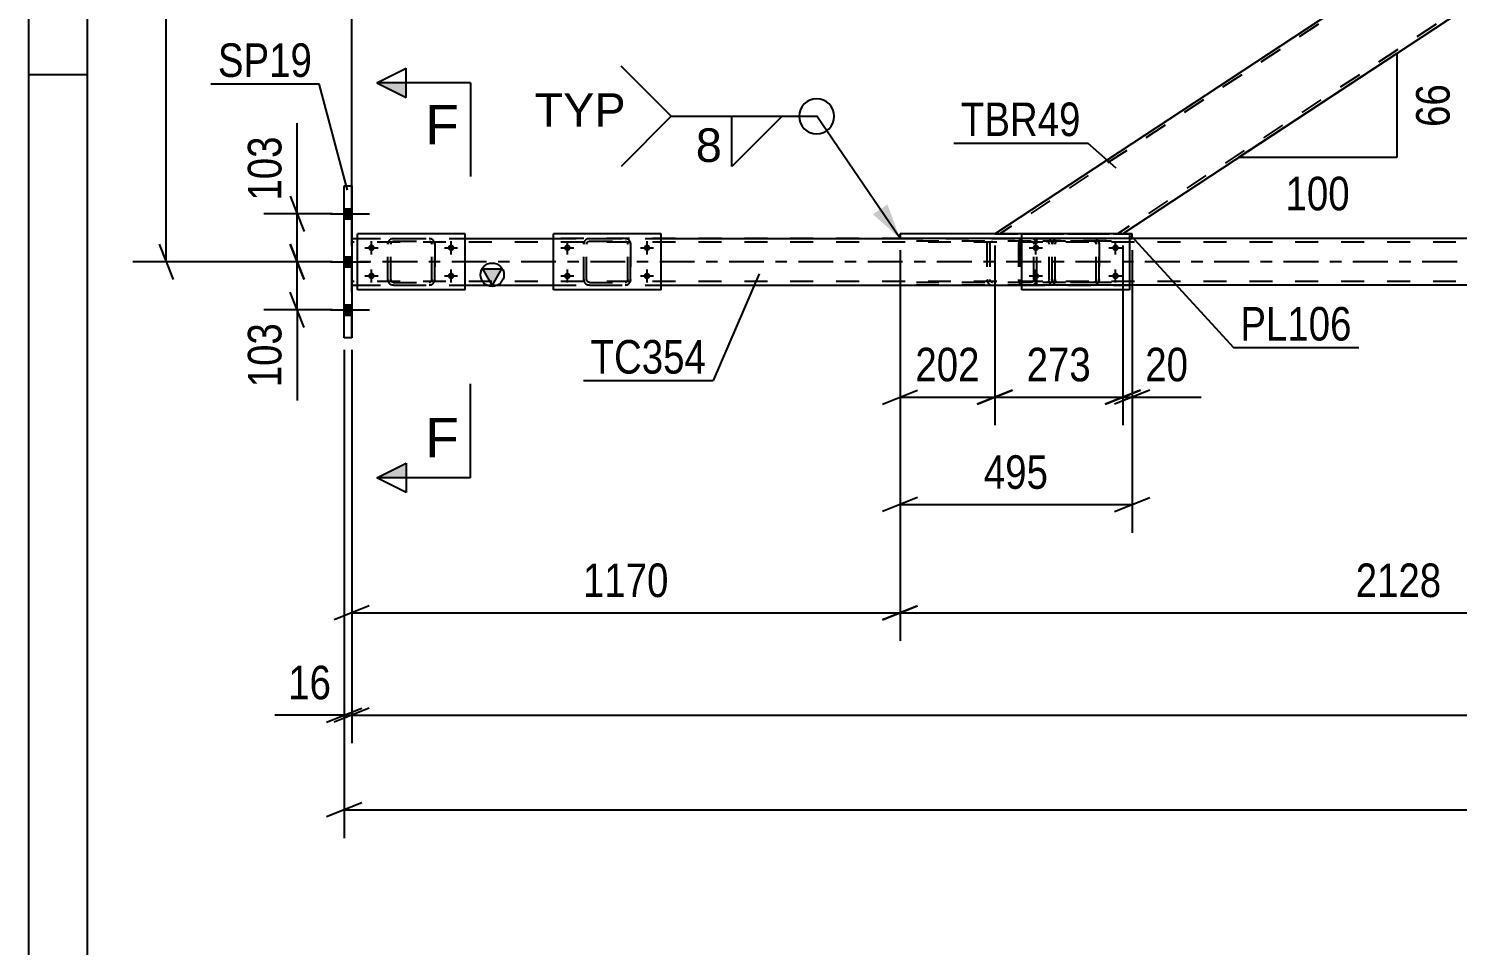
# Model space of a CAD drawing. Header units: millimetres. Extents: x -857 to 332, y -866 to -25.
# Drawn here: x -856.6 to -734.6, y -195.4 to -117.1 of the extents above; entities that cross this region are included whole.
import ezdxf

# ---------------------------------------------------------------- set-up
doc = ezdxf.new("R2010")
doc.units = ezdxf.units.MM
doc.linetypes.add('DXK_LINE_DOT2', pattern=[3.9198, 1.9599, -1.9599])
doc.linetypes.add('DXK_LINE_DOT3', pattern=[5.9187, 2.979, -0.9799, 0.9799, -0.9799])
doc.styles.add('Arial', font='ARIAL.TTF', dxfattribs={"height": 0.2})
doc.styles.add('Arial Narrow', font='ARIALN.TTF', dxfattribs={"height": 0.2})

# ---------------------------------------------------------------- blocks, each defined once
blk = doc.blocks.new('Unknown-570388934-1134')
at = {"color": 5, "linetype": 'Continuous'}
for p, q in [((-856.65, -25.05), (-856.65, -866.05)), ((-851.65, -30.05), (-851.65, -861.05)), ((-851.65, -121.05), (-856.65, -121.05))]:
    blk.add_line(p, q, dxfattribs=at)
blk = doc.blocks.new('Part-570388934-12015 - 11942')
at = {"color": 2, "linetype": 'Continuous'}
for p, q in [((-802.64, -134.63), (-811.84, -134.63)), ((-811.84, -139.43), (-811.84, -134.63)), ((-802.64, -139.43), (-802.64, -134.63)), ((-802.64, -139.43), (-811.84, -139.43))]:
    blk.add_line(p, q, dxfattribs=at)
blk = doc.blocks.new('Bolt-570388934-11952 - 11942')
at = {"linetype": 'Continuous'}
for points in [[(-810.64, -135.55, -1), (-810.64, -136.11, -1)], [(-803.84, -135.55, -1), (-803.84, -136.11, -1)], [(-810.64, -137.95, -1), (-810.64, -138.51, -1)], [(-803.84, -137.95, -1), (-803.84, -138.51, -1)]]:
    blk.add_hatch(color=1, dxfattribs=at).paths.add_polyline_path(points)
at = {"color": 1, "linetype": 'Continuous'}
for p, q in [((-810.64, -136.39), (-810.64, -135.27)), ((-803.84, -136.39), (-803.84, -135.27)), ((-811.2, -135.83), (-810.08, -135.83)), ((-804.4, -135.83), (-803.28, -135.83)), ((-810.64, -138.79), (-810.64, -137.67)), ((-803.84, -138.79), (-803.84, -137.67)), ((-811.2, -138.23), (-810.08, -138.23)), ((-804.4, -138.23), (-803.28, -138.23))]:
    blk.add_line(p, q, dxfattribs=at)
blk = doc.blocks.new('Bolt-570388934-11956 - 11942')
at = {"linetype": 'Continuous'}
for points in [[(-770.64, -135.55, -1), (-770.64, -136.11, -1)], [(-763.84, -135.55, -1), (-763.84, -136.11, -1)], [(-770.64, -137.95, -1), (-770.64, -138.51, -1)], [(-763.84, -137.95, -1), (-763.84, -138.51, -1)]]:
    blk.add_hatch(color=1, dxfattribs=at).paths.add_polyline_path(points)
at = {"color": 1, "linetype": 'Continuous'}
for p, q in [((-770.64, -136.39), (-770.64, -135.27)), ((-763.84, -136.39), (-763.84, -135.27)), ((-771.2, -135.83), (-770.08, -135.83)), ((-764.4, -135.83), (-763.28, -135.83)), ((-770.64, -138.79), (-770.64, -137.67)), ((-763.84, -138.79), (-763.84, -137.67)), ((-771.2, -138.23), (-770.08, -138.23)), ((-764.4, -138.23), (-763.28, -138.23))]:
    blk.add_line(p, q, dxfattribs=at)
blk = doc.blocks.new('Bolt-570388934-11976 - 11942')
at = {"linetype": 'Continuous'}
for points in [[(-827.37, -135.55, -1), (-827.37, -136.11, -1)], [(-820.57, -135.55, -1), (-820.57, -136.11, -1)], [(-827.37, -137.95, -1), (-827.37, -138.51, -1)], [(-820.57, -137.95, -1), (-820.57, -138.51, -1)]]:
    blk.add_hatch(color=1, dxfattribs=at).paths.add_polyline_path(points)
at = {"color": 1, "linetype": 'Continuous'}
for p, q in [((-827.37, -136.39), (-827.37, -135.27)), ((-820.57, -136.39), (-820.57, -135.27)), ((-827.93, -135.83), (-826.81, -135.83)), ((-821.13, -135.83), (-820.01, -135.83)), ((-827.37, -138.79), (-827.37, -137.67)), ((-820.57, -138.79), (-820.57, -137.67)), ((-827.93, -138.23), (-826.81, -138.23)), ((-821.13, -138.23), (-820.01, -138.23))]:
    blk.add_line(p, q, dxfattribs=at)
blk = doc.blocks.new('Part-570388934-11985 - 11942')
at = {"color": 2, "linetype": 'Continuous'}
for p, q in [((-762.64, -134.63), (-771.84, -134.63)), ((-771.84, -139.43), (-771.84, -134.63)), ((-762.64, -134.63), (-762.64, -139.43)), ((-762.64, -139.43), (-771.84, -139.43))]:
    blk.add_line(p, q, dxfattribs=at)
blk = doc.blocks.new('Part-570388934-11990 - 11942')
at = {"color": 7, "linetype": 'DXK_LINE_DOT2'}
for p, q in [((-769.24, -135.51), (-769.2, -135.32)), ((-769.2, -135.32), (-769.24, -135.51)), ((-769, -135.51), (-768.98, -135.42)), ((-768.98, -135.42), (-769, -135.51)), ((-768.98, -135.42), (-768.93, -135.34)), ((-768.93, -135.34), (-768.98, -135.42)), ((-768.94, -135.06), (-768.76, -135.03)), ((-768.76, -135.03), (-768.94, -135.06)), ((-768.93, -135.34), (-768.85, -135.29)), ((-768.76, -135.27), (-768.85, -135.29)), ((-765.72, -135.03), (-768.76, -135.03)), ((-765.72, -135.27), (-768.76, -135.27)), ((-765.72, -135.03), (-765.53, -135.06)), ((-765.53, -135.06), (-765.72, -135.03)), ((-765.63, -135.29), (-765.72, -135.27)), ((-765.63, -135.29), (-765.55, -135.34)), ((-765.55, -135.34), (-765.63, -135.29)), ((-765.55, -135.34), (-765.5, -135.42)), ((-765.5, -135.42), (-765.55, -135.34)), ((-765.5, -135.42), (-765.48, -135.51)), ((-765.48, -135.51), (-765.5, -135.42)), ((-765.27, -135.32), (-765.24, -135.51)), ((-765.24, -135.51), (-765.27, -135.32)), ((-769.24, -138.55), (-769.24, -135.51)), ((-769.24, -135.51), (-769.24, -135.51)), ((-769.24, -138.55), (-769.24, -135.51)), ((-769, -138.55), (-769, -135.51)), ((-769, -135.51), (-769, -135.51)), ((-769, -138.55), (-769, -135.51)), ((-765.48, -138.55), (-765.48, -135.51)), ((-765.48, -135.51), (-765.48, -135.51)), ((-765.48, -138.55), (-765.48, -135.51)), ((-765.24, -138.55), (-765.24, -135.51)), ((-765.24, -135.51), (-765.24, -135.51)), ((-765.24, -135.51), (-765.24, -138.55)), ((-769.24, -138.55), (-769.24, -138.55)), ((-769.2, -138.73), (-769.24, -138.55)), ((-769.24, -138.55), (-769.2, -138.73)), ((-769, -138.55), (-769, -138.55)), ((-768.98, -138.64), (-769, -138.55)), ((-769, -138.55), (-768.98, -138.64)), ((-768.93, -138.72), (-768.98, -138.64)), ((-768.98, -138.64), (-768.93, -138.72)), ((-768.76, -139.03), (-768.94, -138.99)), ((-768.94, -138.99), (-768.76, -139.03)), ((-768.85, -138.77), (-768.93, -138.72)), ((-768.93, -138.72), (-768.85, -138.77)), ((-768.76, -138.79), (-768.85, -138.77)), ((-765.72, -138.79), (-768.76, -138.79)), ((-765.72, -139.03), (-768.76, -139.03)), ((-765.63, -138.77), (-765.72, -138.79)), ((-765.53, -138.99), (-765.72, -139.03)), ((-765.72, -139.03), (-765.53, -138.99)), ((-765.55, -138.72), (-765.63, -138.77)), ((-765.5, -138.64), (-765.55, -138.72)), ((-765.55, -138.72), (-765.5, -138.64)), ((-765.48, -138.55), (-765.5, -138.64)), ((-765.5, -138.64), (-765.48, -138.55)), ((-765.48, -138.55), (-765.48, -138.55)), ((-765.24, -138.55), (-765.27, -138.73)), ((-765.27, -138.73), (-765.24, -138.55)), ((-765.24, -138.55), (-765.24, -138.55))]:
    blk.add_line(p, q, dxfattribs=at)
at = {"color": 7, "linetype": 'DXK_LINE_DOT3'}
blk.add_line((-767.24, -137.03), (-767.24, -137.03), dxfattribs=at)
at = {"color": 7, "linetype": 'DXK_LINE_DOT2'}
for centre, start, end in [((-768.76, -135.51), 112.5, 157.5), ((-768.76, -135.51), 112.5, 157.5), ((-765.72, -135.51), 22.5, 67.5), ((-765.72, -135.51), 22.5, 67.5), ((-768.76, -138.55), 202.5, 247.5), ((-768.76, -138.55), 202.5, 247.5), ((-765.72, -138.55), 292.5, 337.5), ((-765.72, -138.55), 292.5, 337.5)]:
    blk.add_arc(centre, 0.48, start, end, dxfattribs=at)
blk = doc.blocks.new('Part-570388934-12354 - 11942')
at = {"linetype": 'Continuous'}
blk.add_hatch(color=2, dxfattribs=at).paths.add_polyline_path([(-817.06, -139.03), (-817.86, -137.63), (-816.26, -137.63)])
at = {"color": 2, "linetype": 'Continuous'}
for p, q in [((-829.06, -135.03), (-828.57, -135.03)), ((-819.37, -135.03), (-811.84, -135.03)), ((-802.64, -135.03), (-782.24, -135.03)), ((-731.84, -135.03), (-762.42, -135.03)), ((-817.06, -139.03), (-817.86, -137.63)), ((-817.86, -137.63), (-816.26, -137.63)), ((-816.26, -137.63), (-817.06, -139.03)), ((-829.06, -139.03), (-828.57, -139.03)), ((-819.37, -139.03), (-811.84, -139.03)), ((-802.64, -139.03), (-771.84, -139.03)), ((-731.84, -139.03), (-762.64, -139.03))]:
    blk.add_line(p, q, dxfattribs=at)
at = {"color": 7, "linetype": 'DXK_LINE_DOT2'}
for p, q in [((-829.06, -139.03), (-829.06, -135.03)), ((-829.06, -135.03), (-829.06, -139.03)), ((-154.64, -135.35), (-829.06, -135.35)), ((-828.57, -135.03), (-819.37, -135.03)), ((-154.64, -135.03), (-811.84, -135.03)), ((-811.84, -135.03), (-802.64, -135.03)), ((-782.24, -135.03), (-762.42, -135.03)), ((-154.64, -138.71), (-829.06, -138.71)), ((-828.57, -139.03), (-819.37, -139.03)), ((-811.84, -139.03), (-802.64, -139.03)), ((-154.64, -139.03), (-771.84, -139.03)), ((-771.84, -139.03), (-762.64, -139.03))]:
    blk.add_line(p, q, dxfattribs=at)
at = {"color": 7, "linetype": 'DXK_LINE_DOT3'}
blk.add_line((-154.64, -137.03), (-829.06, -137.03), dxfattribs=at)
at = {"color": 2, "linetype": 'Continuous'}
blk.add_circle((-817.06, -138.13), 1, dxfattribs=at)
blk = doc.blocks.new('Part-570388934-12026 - 11942')
at = {"color": 7, "linetype": 'DXK_LINE_DOT2'}
for p, q in [((-809.24, -135.51), (-809.2, -135.32)), ((-809.2, -135.32), (-809.24, -135.51)), ((-809, -135.51), (-808.98, -135.42)), ((-808.98, -135.42), (-809, -135.51)), ((-808.98, -135.42), (-808.93, -135.34)), ((-808.93, -135.34), (-808.98, -135.42)), ((-808.94, -135.06), (-808.76, -135.03)), ((-808.76, -135.03), (-808.94, -135.06)), ((-808.93, -135.34), (-808.85, -135.29)), ((-808.85, -135.29), (-808.76, -135.27)), ((-808.76, -135.03), (-805.72, -135.03)), ((-808.76, -135.27), (-805.72, -135.27)), ((-805.72, -135.03), (-805.53, -135.06)), ((-805.53, -135.06), (-805.72, -135.03)), ((-805.72, -135.27), (-805.63, -135.29)), ((-805.63, -135.29), (-805.55, -135.34)), ((-805.55, -135.34), (-805.63, -135.29)), ((-805.55, -135.34), (-805.5, -135.42)), ((-805.5, -135.42), (-805.55, -135.34)), ((-805.5, -135.42), (-805.48, -135.51)), ((-805.48, -135.51), (-805.5, -135.42)), ((-805.27, -135.32), (-805.24, -135.51)), ((-805.24, -135.51), (-805.27, -135.32)), ((-809.24, -138.55), (-809.24, -135.51)), ((-809.24, -135.51), (-809.24, -135.51)), ((-809.24, -138.55), (-809.24, -135.51)), ((-809, -138.55), (-809, -135.51)), ((-809, -135.51), (-809, -135.51)), ((-809, -138.55), (-809, -135.51)), ((-805.48, -138.55), (-805.48, -135.51)), ((-805.48, -135.51), (-805.48, -135.51)), ((-805.48, -138.55), (-805.48, -135.51)), ((-805.24, -138.55), (-805.24, -135.51)), ((-805.24, -135.51), (-805.24, -135.51)), ((-805.24, -135.51), (-805.24, -138.55)), ((-809.24, -138.55), (-809.24, -138.55)), ((-809.2, -138.73), (-809.24, -138.55)), ((-809.24, -138.55), (-809.2, -138.73)), ((-809, -138.55), (-809, -138.55)), ((-808.98, -138.64), (-809, -138.55)), ((-809, -138.55), (-808.98, -138.64)), ((-808.93, -138.72), (-808.98, -138.64)), ((-808.98, -138.64), (-808.93, -138.72)), ((-808.76, -139.03), (-808.94, -138.99)), ((-808.94, -138.99), (-808.76, -139.03)), ((-808.85, -138.77), (-808.93, -138.72)), ((-808.93, -138.72), (-808.85, -138.77)), ((-808.76, -138.79), (-808.85, -138.77)), ((-808.76, -138.79), (-805.72, -138.79)), ((-808.76, -139.03), (-805.72, -139.03)), ((-805.72, -138.79), (-805.63, -138.77)), ((-805.53, -138.99), (-805.72, -139.03)), ((-805.72, -139.03), (-805.53, -138.99)), ((-805.63, -138.77), (-805.55, -138.72)), ((-805.5, -138.64), (-805.55, -138.72)), ((-805.55, -138.72), (-805.5, -138.64)), ((-805.48, -138.55), (-805.5, -138.64)), ((-805.5, -138.64), (-805.48, -138.55)), ((-805.48, -138.55), (-805.48, -138.55)), ((-805.24, -138.55), (-805.27, -138.73)), ((-805.27, -138.73), (-805.24, -138.55)), ((-805.24, -138.55), (-805.24, -138.55))]:
    blk.add_line(p, q, dxfattribs=at)
at = {"color": 7, "linetype": 'DXK_LINE_DOT3'}
blk.add_line((-807.24, -137.03), (-807.24, -137.03), dxfattribs=at)
at = {"color": 7, "linetype": 'DXK_LINE_DOT2'}
for centre, start, end in [((-808.76, -135.51), 112.5, 157.5), ((-808.76, -135.51), 112.5, 157.5), ((-805.72, -135.51), 22.5, 67.5), ((-805.72, -135.51), 22.5, 67.5), ((-808.76, -138.55), 202.5, 247.5), ((-808.76, -138.55), 202.5, 247.5), ((-805.72, -138.55), 292.5, 337.5), ((-805.72, -138.55), 292.5, 337.5)]:
    blk.add_arc(centre, 0.48, start, end, dxfattribs=at)
blk = doc.blocks.new('Part-570388934-12534 - 11942')
at = {"color": 2, "linetype": 'Continuous'}
for p, q in [((-819.37, -134.63), (-828.57, -134.63)), ((-828.57, -139.43), (-828.57, -134.63)), ((-819.37, -139.43), (-819.37, -134.63)), ((-819.37, -139.43), (-828.57, -139.43))]:
    blk.add_line(p, q, dxfattribs=at)
blk = doc.blocks.new('Part-570388934-12101 - 11942')
at = {"color": 2, "linetype": 'Continuous'}
for p, q in [((-829.7, -143.53), (-829.7, -130.53)), ((-829.7, -130.53), (-829.06, -130.53)), ((-829.06, -130.53), (-829.06, -130.53)), ((-829.06, -130.53), (-829.06, -143.53)), ((-829.06, -143.53), (-829.7, -143.53)), ((-829.06, -143.53), (-829.06, -143.53))]:
    blk.add_line(p, q, dxfattribs=at)
at = {"color": 7, "linetype": 'DXK_LINE_DOT2'}
for p, q in [((-829.7, -143.53), (-829.7, -130.53)), ((-829.06, -143.53), (-829.06, -130.53))]:
    blk.add_line(p, q, dxfattribs=at)
blk = doc.blocks.new('Part-570388934-12147 - 11942')
at = {"color": 7, "linetype": 'DXK_LINE_DOT2'}
for p, q in [((-772.09, -135.32), (-772.11, -135.51)), ((-772.04, -135.17), (-772.09, -135.32)), ((-771.95, -135.06), (-772.04, -135.17)), ((-771.98, -135.51), (-771.97, -135.42)), ((-771.97, -135.42), (-771.94, -135.34)), ((-771.84, -135.03), (-771.95, -135.06)), ((-771.94, -135.34), (-771.9, -135.29)), ((-771.9, -135.29), (-771.84, -135.27)), ((-764.18, -135.03), (-771.84, -135.03)), ((-764.18, -135.27), (-771.84, -135.27)), ((-770.57, -135.27), (-770.57, -135.03)), ((-769.56, -135.06), (-769.75, -135.03)), ((-769.75, -135.27), (-769.66, -135.29)), ((-769.66, -135.29), (-769.57, -135.34)), ((-769.57, -135.34), (-769.52, -135.42)), ((-769.52, -135.42), (-769.5, -135.51)), ((-769.25, -135.51), (-769.29, -135.32)), ((-772.11, -135.51), (-772.11, -138.55)), ((-771.98, -135.51), (-771.98, -138.55)), ((-769.5, -138.55), (-769.5, -135.51)), ((-769.25, -138.55), (-769.25, -135.51)), ((-772.11, -138.55), (-772.09, -138.73)), ((-772.09, -138.73), (-772.04, -138.89)), ((-772.04, -138.89), (-771.95, -138.99)), ((-771.97, -138.64), (-771.98, -138.55)), ((-771.94, -138.72), (-771.97, -138.64)), ((-771.95, -138.99), (-771.84, -139.03)), ((-771.9, -138.77), (-771.94, -138.72)), ((-771.84, -138.79), (-771.9, -138.77)), ((-764.18, -138.79), (-771.84, -138.79)), ((-764.18, -139.03), (-771.84, -139.03)), ((-770.57, -139.03), (-770.57, -138.79)), ((-769.66, -138.77), (-769.75, -138.79)), ((-769.75, -139.03), (-769.56, -138.99)), ((-769.57, -138.72), (-769.66, -138.77)), ((-769.52, -138.64), (-769.57, -138.72)), ((-769.5, -138.55), (-769.52, -138.64)), ((-769.29, -138.73), (-769.25, -138.55))]:
    blk.add_line(p, q, dxfattribs=at)
for centre, start, end in [((-769.74, -135.52), 23.8494, 68.8059), ((-769.74, -138.53), 291.1941, 336.1506)]:
    blk.add_arc(centre, 0.492, start, end, dxfattribs=at)
blk = doc.blocks.new('Part-570388934-12189 - 11942')
at = {"color": 7, "linetype": 'DXK_LINE_DOT2'}
for p, q in [((-697.39, -84.43), (-773.71, -134.63)), ((-687.35, -84.43), (-763.66, -134.63)), ((-686.91, -84.43), (-697.83, -84.43)), ((-697.83, -84.43), (-697.83, -84.43)), ((-686.91, -84.43), (-687.2, -84.62)), ((-686.91, -84.43), (-686.91, -84.43)), ((-729.77, -105.44), (-735.23, -109.03)), ((-724.31, -109.03), (-729.77, -112.62)), ((-774.14, -134.63), (-774.14, -134.63)), ((-774.14, -134.63), (-763.22, -134.63))]:
    blk.add_line(p, q, dxfattribs=at)
at = {"color": 2, "linetype": 'Continuous'}
for p, q in [((-697.83, -84.43), (-729.77, -105.44)), ((-687.2, -84.62), (-724.31, -109.03)), ((-774.14, -134.63), (-735.23, -109.03)), ((-729.77, -112.62), (-763.22, -134.63))]:
    blk.add_line(p, q, dxfattribs=at)
blk = doc.blocks.new('Bolt-570388934-12340 - 11942')
at = {"linetype": 'Continuous'}
for points in [[(-829.7, -132.49), (-829.7, -133.37), (-829.06, -133.37), (-829.06, -132.49)], [(-829.7, -132.49), (-829.7, -133.37), (-829.06, -133.37), (-829.06, -132.49)], [(-829.7, -132.49), (-829.7, -133.37), (-829.06, -133.37), (-829.06, -132.49)], [(-829.7, -136.59), (-829.7, -137.47), (-829.06, -137.47), (-829.06, -136.59)], [(-829.7, -136.59), (-829.7, -137.47), (-829.06, -137.47), (-829.06, -136.59)], [(-829.7, -140.69), (-829.7, -141.57), (-829.06, -141.57), (-829.06, -140.69)], [(-829.7, -140.69), (-829.7, -141.57), (-829.06, -141.57), (-829.06, -140.69)], [(-829.7, -140.69), (-829.7, -141.57), (-829.06, -141.57), (-829.06, -140.69)]]:
    blk.add_hatch(color=1, dxfattribs=at).paths.add_polyline_path(points)
at = {"color": 1, "linetype": 'Continuous'}
for p, q in [((-830.86, -132.93), (-827.54, -132.93)), ((-830.86, -132.93), (-827.54, -132.93)), ((-830.86, -132.93), (-827.54, -132.93)), ((-829.7, -132.49), (-829.06, -132.49)), ((-829.7, -132.49), (-829.06, -132.49)), ((-829.7, -132.49), (-829.06, -132.49)), ((-829.7, -133.37), (-829.06, -133.37)), ((-829.7, -133.37), (-829.06, -133.37)), ((-829.7, -133.37), (-829.06, -133.37)), ((-829.7, -136.59), (-829.06, -136.59)), ((-829.7, -136.59), (-829.06, -136.59)), ((-830.86, -137.03), (-827.54, -137.03)), ((-830.86, -137.03), (-827.54, -137.03)), ((-829.7, -137.47), (-829.06, -137.47)), ((-829.7, -137.47), (-829.06, -137.47)), ((-830.86, -141.13), (-827.54, -141.13)), ((-830.86, -141.13), (-827.54, -141.13)), ((-830.86, -141.13), (-827.54, -141.13)), ((-829.7, -140.69), (-829.06, -140.69)), ((-829.7, -140.69), (-829.06, -140.69)), ((-829.7, -140.69), (-829.06, -140.69)), ((-829.7, -141.57), (-829.06, -141.57)), ((-829.7, -141.57), (-829.06, -141.57)), ((-829.7, -141.57), (-829.06, -141.57))]:
    blk.add_line(p, q, dxfattribs=at)
blk = doc.blocks.new('Part-570388934-12487 - 11942')
at = {"color": 7, "linetype": 'DXK_LINE_DOT2'}
for p, q in [((-771.08, -135.03), (-780.82, -135.03)), ((-771.08, -135.27), (-780.82, -135.27)), ((-774.8, -135.37), (-774.82, -135.51)), ((-774.79, -135.32), (-774.8, -135.37)), ((-774.57, -135.51), (-774.55, -135.42)), ((-774.55, -135.42), (-774.49, -135.34)), ((-774.31, -135.03), (-774.51, -135.06)), ((-774.49, -135.34), (-774.41, -135.29)), ((-774.41, -135.29), (-774.31, -135.27)), ((-770.88, -135.06), (-771.08, -135.03)), ((-771.08, -135.27), (-770.98, -135.29)), ((-770.98, -135.29), (-770.9, -135.34)), ((-770.9, -135.34), (-770.84, -135.42)), ((-770.84, -135.42), (-770.82, -135.51)), ((-770.57, -135.51), (-770.61, -135.32)), ((-774.82, -135.51), (-774.82, -138.55)), ((-774.57, -135.51), (-774.57, -138.55)), ((-770.82, -138.55), (-770.82, -135.51)), ((-770.57, -138.55), (-770.57, -135.51)), ((-771.08, -138.79), (-780.82, -138.79)), ((-771.08, -139.03), (-780.82, -139.03)), ((-774.82, -138.55), (-774.81, -138.61)), ((-774.81, -138.61), (-774.79, -138.73)), ((-774.55, -138.64), (-774.57, -138.55)), ((-774.49, -138.72), (-774.55, -138.64)), ((-774.51, -138.99), (-774.31, -139.03)), ((-774.41, -138.77), (-774.49, -138.72)), ((-774.31, -138.79), (-774.41, -138.77)), ((-770.98, -138.77), (-771.08, -138.79)), ((-771.08, -139.03), (-770.88, -138.99)), ((-770.9, -138.72), (-770.98, -138.77)), ((-770.84, -138.64), (-770.9, -138.72)), ((-770.82, -138.55), (-770.84, -138.64)), ((-770.61, -138.73), (-770.57, -138.55))]:
    blk.add_line(p, q, dxfattribs=at)
for centre, start, end in [((-771.06, -135.53), 24.32, 69.2417), ((-774.33, -138.53), 204.32, 249.2417), ((-771.06, -138.53), 290.7583, 335.68)]:
    blk.add_arc(centre, 0.496, start, end, dxfattribs=at)
blk = doc.blocks.new('Part-570388934-12514 - 11942')
at = {"color": 7, "linetype": 'DXK_LINE_DOT2'}
for p, q in [((-825.97, -135.51), (-825.93, -135.32)), ((-825.93, -135.32), (-825.97, -135.51)), ((-825.73, -135.51), (-825.71, -135.42)), ((-825.71, -135.42), (-825.73, -135.51)), ((-825.71, -135.42), (-825.66, -135.34)), ((-825.66, -135.34), (-825.71, -135.42)), ((-825.67, -135.06), (-825.49, -135.03)), ((-825.49, -135.03), (-825.67, -135.06)), ((-825.66, -135.34), (-825.58, -135.29)), ((-825.58, -135.29), (-825.49, -135.27)), ((-825.49, -135.03), (-822.45, -135.03)), ((-825.49, -135.27), (-822.45, -135.27)), ((-822.45, -135.03), (-822.26, -135.06)), ((-822.26, -135.06), (-822.45, -135.03)), ((-822.45, -135.27), (-822.36, -135.29)), ((-822.36, -135.29), (-822.28, -135.34)), ((-822.28, -135.34), (-822.36, -135.29)), ((-822.28, -135.34), (-822.23, -135.42)), ((-822.23, -135.42), (-822.28, -135.34)), ((-822.23, -135.42), (-822.21, -135.51)), ((-822.21, -135.51), (-822.23, -135.42)), ((-822.01, -135.32), (-821.97, -135.51)), ((-821.97, -135.51), (-822.01, -135.32)), ((-825.97, -138.55), (-825.97, -135.51)), ((-825.97, -135.51), (-825.97, -135.51)), ((-825.97, -138.55), (-825.97, -135.51)), ((-825.73, -138.55), (-825.73, -135.51)), ((-825.73, -135.51), (-825.73, -135.51)), ((-825.73, -138.55), (-825.73, -135.51)), ((-822.21, -138.55), (-822.21, -135.51)), ((-822.21, -135.51), (-822.21, -135.51)), ((-822.21, -138.55), (-822.21, -135.51)), ((-821.97, -138.55), (-821.97, -135.51)), ((-821.97, -135.51), (-821.97, -135.51)), ((-821.97, -135.51), (-821.97, -138.55)), ((-825.97, -138.55), (-825.97, -138.55)), ((-825.93, -138.73), (-825.97, -138.55)), ((-825.97, -138.55), (-825.93, -138.73)), ((-825.73, -138.55), (-825.73, -138.55)), ((-825.71, -138.64), (-825.73, -138.55)), ((-825.73, -138.55), (-825.71, -138.64)), ((-825.66, -138.72), (-825.71, -138.64)), ((-825.71, -138.64), (-825.66, -138.72)), ((-825.49, -139.03), (-825.67, -138.99)), ((-825.67, -138.99), (-825.49, -139.03)), ((-825.58, -138.77), (-825.66, -138.72)), ((-825.66, -138.72), (-825.58, -138.77)), ((-825.49, -138.79), (-825.58, -138.77)), ((-825.49, -138.79), (-822.45, -138.79)), ((-825.49, -139.03), (-822.45, -139.03)), ((-822.45, -138.79), (-822.36, -138.77)), ((-822.26, -138.99), (-822.45, -139.03)), ((-822.45, -139.03), (-822.26, -138.99)), ((-822.36, -138.77), (-822.28, -138.72)), ((-822.23, -138.64), (-822.28, -138.72)), ((-822.28, -138.72), (-822.23, -138.64)), ((-822.21, -138.55), (-822.23, -138.64)), ((-822.23, -138.64), (-822.21, -138.55)), ((-822.21, -138.55), (-822.21, -138.55)), ((-821.97, -138.55), (-822.01, -138.73)), ((-822.01, -138.73), (-821.97, -138.55)), ((-821.97, -138.55), (-821.97, -138.55))]:
    blk.add_line(p, q, dxfattribs=at)
at = {"color": 7, "linetype": 'DXK_LINE_DOT3'}
blk.add_line((-823.97, -137.03), (-823.97, -137.03), dxfattribs=at)
at = {"color": 7, "linetype": 'DXK_LINE_DOT2'}
for centre, start, end in [((-825.49, -135.51), 112.5, 157.5), ((-825.49, -135.51), 112.5, 157.5), ((-822.45, -135.51), 22.5, 67.5), ((-822.45, -135.51), 22.5, 67.5), ((-825.49, -138.55), 202.5, 247.5), ((-825.49, -138.55), 202.5, 247.5), ((-822.45, -138.55), 292.5, 337.5), ((-822.45, -138.55), 292.5, 337.5)]:
    blk.add_arc(centre, 0.48, start, end, dxfattribs=at)
blk = doc.blocks.new('Part-570388934-12520 - 11942')
at = {"color": 2, "linetype": 'Continuous'}
for p, q in [((-782.24, -135.03), (-782.24, -134.63)), ((-782.24, -134.63), (-782.24, -134.63)), ((-771.84, -134.63), (-782.24, -134.63)), ((-782.24, -135.03), (-782.24, -135.03)), ((-771.84, -135.03), (-782.24, -135.03)), ((-762.42, -134.63), (-762.64, -134.63)), ((-762.42, -135.03), (-762.64, -135.03)), ((-762.42, -135.03), (-762.42, -134.63))]:
    blk.add_line(p, q, dxfattribs=at)
at = {"color": 7, "linetype": 'DXK_LINE_DOT2'}
for p, q in [((-782.24, -134.63), (-782.24, -135.03)), ((-771.84, -134.63), (-762.64, -134.63)), ((-762.64, -134.63), (-771.84, -134.63)), ((-762.64, -135.03), (-771.84, -135.03)), ((-762.42, -134.63), (-762.42, -134.63)), ((-762.42, -135.03), (-762.42, -134.63))]:
    blk.add_line(p, q, dxfattribs=at)
blk = doc.blocks.new('StraightDimension-570388934-13373 - 11942')
at = {"color": 7, "linetype": 'Continuous'}
for p, q in [((-782.24, -136.03), (-782.24, -160.16)), ((-762.42, -136.03), (-762.42, -160.16)), ((-780.74, -157.16), (-783.74, -158.36)), ((-763.92, -158.36), (-760.92, -157.16)), ((-782.24, -157.76), (-762.42, -157.76))]:
    blk.add_line(p, q, dxfattribs=at)
at = {"color": 0}
blk.add_wipeout([(-768.99, -157.01), (-768.99, -152.81), (-775.68, -152.81), (-775.68, -157.01)], dxfattribs=at)
at = {"color": 3, "style": 'Arial Narrow'}
blk.add_text('495', height=2.863, dxfattribs=at).set_placement((-775.08, -156.41))
blk = doc.blocks.new('StraightDimension-570388934-13196 - 11942')
at = {"color": 7, "linetype": 'Continuous'}
for p, q in [((-829.7, -144.53), (-829.7, -178.13)), ((-829.06, -144.53), (-829.06, -178.13)), ((-831.2, -176.33), (-828.2, -175.13)), ((-827.56, -175.13), (-830.56, -176.33)), ((-829.7, -175.73), (-835.61, -175.73)), ((-829.7, -175.73), (-835.61, -175.73)), ((-829.7, -175.73), (-829.06, -175.73))]:
    blk.add_line(p, q, dxfattribs=at)
at = {"color": 0}
blk.add_wipeout([(-830.23, -174.98), (-830.23, -170.78), (-835.08, -170.78), (-835.08, -174.98)], dxfattribs=at)
at = {"color": 3, "style": 'Arial Narrow'}
blk.add_text('16', height=2.863, dxfattribs=at).set_placement((-834.48, -174.38))
blk = doc.blocks.new('StraightDimension-570388934-12731 - 11942')
at = {"color": 7, "linetype": 'Continuous'}
for p, q in [((-834.31, -135.53), (-833.11, -138.53)), ((-830.7, -137.03), (-836.56, -137.03)), ((-833.71, -141.13), (-833.71, -137.03)), ((-833.11, -142.63), (-834.31, -139.63)), ((-830.7, -141.13), (-836.56, -141.13)), ((-833.71, -141.13), (-833.71, -148.86)), ((-833.71, -141.13), (-833.71, -148.86))]:
    blk.add_line(p, q, dxfattribs=at)
at = {"color": 0}
blk.add_wipeout([(-834.46, -141.65), (-838.66, -141.65), (-838.66, -148.34), (-834.46, -148.34)], dxfattribs=at)
at = {"color": 3, "style": 'Arial Narrow'}
blk.add_text('103', height=2.863, rotation=90.0002, dxfattribs=at).set_placement((-835.06, -147.74))
blk = doc.blocks.new('StraightDimension-570388934-12723 - 11942')
at = {"color": 7, "linetype": 'Continuous'}
for p, q in [((-833.71, -132.93), (-833.71, -125.19)), ((-833.71, -132.93), (-833.71, -125.19)), ((-834.31, -131.43), (-833.11, -134.43)), ((-830.7, -132.93), (-836.56, -132.93)), ((-833.71, -137.03), (-833.71, -132.93)), ((-833.11, -138.53), (-834.31, -135.53)), ((-830.7, -137.03), (-836.56, -137.03))]:
    blk.add_line(p, q, dxfattribs=at)
at = {"color": 0}
blk.add_wipeout([(-834.46, -125.72), (-838.66, -125.72), (-838.66, -132.4), (-834.46, -132.4)], dxfattribs=at)
at = {"color": 3, "style": 'Arial Narrow'}
blk.add_text('103', height=2.863, rotation=90.0002, dxfattribs=at).set_placement((-835.06, -131.8))
blk = doc.blocks.new('StraightDimension-570388934-13346 - 11942')
at = {"color": 7, "linetype": 'Continuous'}
for p, q in [((-782.24, -136.03), (-782.24, -150.98)), ((-774.14, -135.63), (-774.14, -150.98)), ((-783.74, -149.18), (-780.74, -147.98)), ((-782.24, -148.58), (-774.14, -148.58)), ((-772.64, -147.98), (-775.64, -149.18))]:
    blk.add_line(p, q, dxfattribs=at)
at = {"color": 0}
blk.add_wipeout([(-774.85, -147.83), (-774.85, -143.63), (-781.53, -143.63), (-781.53, -147.83)], dxfattribs=at)
at = {"color": 3, "style": 'Arial Narrow'}
blk.add_text('202', height=2.863, dxfattribs=at).set_placement((-780.93, -147.23))
blk = doc.blocks.new('StraightDimension-570388934-13256 - 11942')
at = {"color": 7, "linetype": 'Continuous'}
for p, q in [((-829.7, -144.53), (-829.7, -186.23)), ((-828.2, -183.23), (-831.2, -184.43)), ((-829.7, -183.83), (-114.57, -183.83))]:
    blk.add_line(p, q, dxfattribs=at)
blk = doc.blocks.new('StraightDimension-570388934-13335 - 11942')
at = {"color": 7, "linetype": 'Continuous'}
for p, q in [((-782.24, -136.03), (-782.24, -169.4)), ((-829.06, -144.53), (-829.06, -169.4)), ((-827.56, -166.4), (-830.56, -167.6)), ((-829.06, -167), (-782.24, -167)), ((-783.74, -167.6), (-780.74, -166.4))]:
    blk.add_line(p, q, dxfattribs=at)
at = {"color": 0}
blk.add_wipeout([(-801.4, -166.25), (-801.4, -162.05), (-809.91, -162.05), (-809.91, -166.25)], dxfattribs=at)
at = {"color": 3, "style": 'Arial Narrow'}
blk.add_text('1170', height=2.863, dxfattribs=at).set_placement((-809.31, -165.65))
blk = doc.blocks.new('StraightDimension-570388934-13176 - 11942')
at = {"color": 7, "linetype": 'Continuous'}
for p, q in [((-829.06, -144.53), (-829.06, -178.13)), ((-827.56, -175.13), (-830.56, -176.33)), ((-829.06, -175.73), (-115.21, -175.73))]:
    blk.add_line(p, q, dxfattribs=at)
blk = doc.blocks.new('StraightDimension-570388934-13170 - 11942')
at = {"color": 7, "linetype": 'Continuous'}
for p, q in [((-812.61, -85.03), (-812.61, -112.91)), ((-829.06, -134.03), (-829.06, -107.66)), ((-827.56, -109.91), (-830.56, -111.11)), ((-829.06, -110.51), (-812.61, -110.51)), ((-814.11, -111.11), (-811.11, -109.91))]:
    blk.add_line(p, q, dxfattribs=at)
at = {"color": 0}
blk.add_wipeout([(-817.49, -109.76), (-817.49, -105.56), (-824.18, -105.56), (-824.18, -109.76)], dxfattribs=at)
at = {"color": 3, "style": 'Arial Narrow'}
blk.add_text('411', height=2.863, dxfattribs=at).set_placement((-823.58, -109.16))
blk = doc.blocks.new('StraightDimension-570388934-13356 - 11942')
at = {"color": 7, "linetype": 'Continuous'}
for p, q in [((-774.14, -135.63), (-774.14, -150.98)), ((-763.22, -135.63), (-763.22, -150.98)), ((-775.64, -149.18), (-772.64, -147.98)), ((-774.14, -148.58), (-763.22, -148.58)), ((-761.72, -147.98), (-764.72, -149.18))]:
    blk.add_line(p, q, dxfattribs=at)
at = {"color": 0}
blk.add_wipeout([(-765.34, -147.83), (-765.34, -143.63), (-772.03, -143.63), (-772.03, -147.83)], dxfattribs=at)
at = {"color": 3, "style": 'Arial Narrow'}
blk.add_text('273', height=2.863, dxfattribs=at).set_placement((-771.43, -147.23))
blk = doc.blocks.new('StraightDimension-570388934-12740 - 11942')
at = {"color": 7, "linetype": 'Continuous'}
for p, q in [((-844.3, -82.53), (-845.5, -79.53)), ((-814.41, -81.03), (-847.75, -81.03)), ((-844.9, -137.03), (-844.9, -81.03)), ((-845.5, -135.53), (-844.3, -138.53)), ((-830.7, -137.03), (-847.75, -137.03))]:
    blk.add_line(p, q, dxfattribs=at)
at = {"color": 0}
blk.add_wipeout([(-845.65, -104.77), (-849.85, -104.77), (-849.85, -113.29), (-845.65, -113.29)], dxfattribs=at)
at = {"color": 3, "style": 'Arial Narrow'}
blk.add_text('1400', height=2.863, rotation=90.0002, dxfattribs=at).set_placement((-846.25, -112.68))
blk = doc.blocks.new('StraightDimension-570388934-13325 - 11942')
at = {"color": 7, "linetype": 'Continuous'}
for p, q in [((-782.24, -136.03), (-782.24, -169.4)), ((-697.11, -136.03), (-697.11, -169.4)), ((-780.74, -166.4), (-783.74, -167.6)), ((-782.24, -167), (-697.11, -167)), ((-698.61, -167.6), (-695.61, -166.4))]:
    blk.add_line(p, q, dxfattribs=at)
at = {"color": 0}
blk.add_wipeout([(-735.42, -166.25), (-735.42, -162.05), (-743.93, -162.05), (-743.93, -166.25)], dxfattribs=at)
at = {"color": 3, "style": 'Arial Narrow'}
blk.add_text('2128', height=2.863, dxfattribs=at).set_placement((-743.33, -165.65))
blk = doc.blocks.new('StraightDimension-570388934-13364 - 11942')
at = {"color": 7, "linetype": 'Continuous'}
for p, q in [((-763.22, -135.63), (-763.22, -150.98)), ((-762.42, -136.03), (-762.42, -150.98)), ((-764.72, -149.18), (-761.72, -147.98)), ((-760.92, -147.98), (-763.92, -149.18)), ((-763.22, -148.58), (-762.42, -148.58)), ((-762.42, -148.58), (-756.52, -148.58)), ((-762.42, -148.58), (-756.52, -148.58))]:
    blk.add_line(p, q, dxfattribs=at)
at = {"color": 0}
blk.add_wipeout([(-757.04, -147.83), (-757.04, -143.63), (-761.9, -143.63), (-761.9, -147.83)], dxfattribs=at)
at = {"color": 3, "style": 'Arial Narrow'}
blk.add_text('20', height=2.863, dxfattribs=at).set_placement((-761.3, -147.23))
blk = doc.blocks.new('AngleDimension-570388934-14018 - 11942')
at = {"color": 7, "linetype": 'Continuous'}
for p, q in [((-739.81, -119.23), (-753.35, -128.13)), ((-739.81, -119.23), (-739.81, -128.13)), ((-751.98, -127.23), (-753.35, -128.13)), ((-739.81, -128.13), (-753.35, -128.13))]:
    blk.add_line(p, q, dxfattribs=at)
at = {"color": 0}
for points in [[(-734.71, -121.25), (-738.91, -121.25), (-738.91, -126.11), (-734.71, -126.11)], [(-743.24, -133.23), (-743.24, -129.03), (-749.92, -129.03), (-749.92, -133.23)]]:
    blk.add_wipeout(points, dxfattribs=at)
at = {"color": 3, "style": 'Arial Narrow'}
blk.add_text('66', height=2.863, rotation=90.0002, dxfattribs=at).set_placement((-735.31, -125.51))
blk.add_text('100', height=2.863, dxfattribs=at).set_placement((-749.32, -132.63))
blk = doc.blocks.new('WeldMark-570388934-14045 - 11942')
at = {"linetype": 'Continuous'}
blk.add_hatch(color=30, dxfattribs=at).paths.add_polyline_path([(-783.31, -132.13), (-782.24, -135.03), (-784.55, -132.97)])
at = {"color": 3, "linetype": 'Continuous'}
for p, q in [((-801.78, -124.6), (-806.06, -120.31)), ((-801.78, -124.6), (-806.06, -128.88)), ((-796.6, -124.6), (-792.31, -124.6)), ((-792.31, -124.6), (-796.6, -128.88)), ((-796.6, -128.88), (-796.6, -124.6))]:
    blk.add_line(p, q, dxfattribs=at)
at = {"color": 30, "linetype": 'Continuous'}
for p in [(-801.78, -124.6), (-782.24, -135.03)]:
    blk.add_line(p, (-789.35, -124.6), dxfattribs=at)
at = {"color": 3, "linetype": 'Continuous'}
for start, end in [(90, 270), (270, 90)]:
    blk.add_arc((-789.35, -124.6), 1.5, start, end, dxfattribs=at)
at = {"color": 0}
blk.add_wipeout([(-797.25, -128.7), (-797.25, -125.3), (-799.88, -125.3), (-799.88, -128.7)], dxfattribs=at)
at = {"color": 3, "style": 'Arial'}
blk.add_text('8', height=2.87, dxfattribs=at).set_placement((-799.68, -128.5))
at = {"color": 0, "linetype": 'Continuous'}
blk.add_wipeout([(-805.68, -125.5), (-805.68, -122.5), (-813.45, -122.5), (-813.45, -125.5)], dxfattribs=at)
blk.add_wipeout([(-805.68, -125.5), (-805.68, -122.5), (-813.45, -122.5), (-813.45, -125.5)], dxfattribs=at)
at = {"color": 3, "linetype": 'Continuous', "style": 'Arial'}
blk.add_text('TYP', height=2.865, dxfattribs=at).set_placement((-813.45, -125.5))
blk = doc.blocks.new('Mark-570388934-12516 - 11942')
at = {"color": 0}
blk.add_wipeout([(-743.67, -143.75), (-743.67, -140.75), (-753.18, -140.75), (-753.18, -143.75)], dxfattribs=at)
blk.add_wipeout([(-743.67, -143.75), (-743.67, -140.75), (-753.18, -140.75), (-753.18, -143.75)], dxfattribs=at)
at = {"color": 30, "linetype": 'Continuous'}
for p, q in [((-762.53, -134.79), (-753.78, -144.35)), ((-753.78, -144.35), (-743.07, -144.35))]:
    blk.add_line(p, q, dxfattribs=at)
at = {"color": 3, "style": 'Arial Narrow'}
blk.add_text('PL106', height=2.863, dxfattribs=at).set_placement((-753.18, -143.75))
blk = doc.blocks.new('Mark-570388934-12097 - 11942')
at = {"color": 0}
blk.add_wipeout([(-832.44, -121.24), (-832.44, -118.24), (-840.48, -118.24), (-840.48, -121.24)], dxfattribs=at)
blk.add_wipeout([(-832.44, -121.24), (-832.44, -118.24), (-840.48, -118.24), (-840.48, -121.24)], dxfattribs=at)
at = {"color": 30, "linetype": 'Continuous'}
for p in [(-841.08, -121.84), (-829.42, -130.92)]:
    blk.add_line(p, (-831.84, -121.84), dxfattribs=at)
at = {"color": 3, "style": 'Arial Narrow'}
blk.add_text('SP19', height=2.863, dxfattribs=at).set_placement((-840.48, -121.24))
blk = doc.blocks.new('Mark-570388934-12185 - 11942')
at = {"color": 0}
blk.add_wipeout([(-766.81, -126.29), (-766.81, -123.29), (-777.04, -123.29), (-777.04, -126.29)], dxfattribs=at)
blk.add_wipeout([(-766.81, -126.29), (-766.81, -123.29), (-777.04, -123.29), (-777.04, -126.29)], dxfattribs=at)
at = {"color": 30, "linetype": 'Continuous'}
for p in [(-777.64, -126.89), (-763.79, -129.04)]:
    blk.add_line(p, (-766.21, -126.89), dxfattribs=at)
at = {"color": 3, "style": 'Arial Narrow'}
blk.add_text('TBR49', height=2.863, dxfattribs=at).set_placement((-777.04, -126.29))
blk = doc.blocks.new('Mark-570388934-12350 - 11942')
at = {"color": 0}
blk.add_wipeout([(-798.8, -146.57), (-798.8, -143.57), (-808.66, -143.57), (-808.66, -146.57)], dxfattribs=at)
blk.add_wipeout([(-798.8, -146.57), (-798.8, -143.57), (-808.66, -143.57), (-808.66, -146.57)], dxfattribs=at)
at = {"color": 30, "linetype": 'Continuous'}
for p in [(-794.28, -138.04), (-809.26, -147.17)]:
    blk.add_line(p, (-798.2, -147.17), dxfattribs=at)
at = {"color": 3, "style": 'Arial Narrow'}
blk.add_text('TC354', height=2.863, dxfattribs=at).set_placement((-808.66, -146.57))
blk = doc.blocks.new('SectionMark-570388934-14033 - 11942')
at = {"linetype": 'Continuous'}
for points in [[(-824.42, -121.74), (-824.42, -122.99), (-826.92, -121.74)], [(-824.42, -154.21), (-824.42, -155.46), (-826.92, -155.46)]]:
    blk.add_hatch(color=6, dxfattribs=at).paths.add_polyline_path(points)
at = {"color": 6, "linetype": 'Continuous'}
for p, q in [((-826.92, -121.74), (-824.42, -120.49)), ((-824.42, -122.99), (-824.42, -120.49)), ((-818.92, -121.74), (-826.92, -121.74)), ((-826.92, -121.74), (-824.42, -122.99)), ((-818.92, -121.74), (-818.92, -129.74)), ((-818.92, -155.46), (-818.92, -147.46)), ((-826.92, -155.46), (-824.42, -154.21)), ((-824.42, -154.21), (-824.42, -156.71)), ((-818.92, -155.46), (-826.92, -155.46)), ((-824.42, -156.71), (-826.92, -155.46))]:
    blk.add_line(p, q, dxfattribs=at)
at = {"color": 0, "linetype": 'Continuous'}
for points in [[(-819.92, -126.99), (-819.92, -123.49), (-822.77, -123.49), (-822.77, -126.99)], [(-819.92, -153.71), (-819.92, -150.21), (-822.77, -150.21), (-822.77, -153.71)]]:
    blk.add_wipeout(points, dxfattribs=at)
at = {"color": 3, "linetype": 'Continuous', "style": 'Arial'}
for p in [(-822.77, -126.99), (-822.77, -153.71)]:
    blk.add_text('F', height=3.34, dxfattribs=at).set_placement(p)

msp = doc.modelspace()

# ---------------------------------------------------------------- block references
for name in ['Unknown-570388934-1134', 'Part-570388934-12189 - 11942', 'Part-570388934-12101 - 11942', 'Bolt-570388934-12340 - 11942', 'Part-570388934-12354 - 11942', 'Part-570388934-12534 - 11942', 'Bolt-570388934-11976 - 11942', 'Part-570388934-12514 - 11942', 'Part-570388934-12015 - 11942', 'Bolt-570388934-11952 - 11942', 'Part-570388934-12026 - 11942', 'Part-570388934-12520 - 11942', 'Part-570388934-12487 - 11942', 'Part-570388934-12147 - 11942', 'Part-570388934-11985 - 11942', 'Bolt-570388934-11956 - 11942', 'Part-570388934-11990 - 11942']:
    msp.add_blockref(name, (0, 0))

# ---------------------------------------------------------------- next in the draw order: block references
for name in ['AngleDimension-570388934-14018 - 11942', 'Mark-570388934-12185 - 11942', 'StraightDimension-570388934-13373 - 11942', 'StraightDimension-570388934-13196 - 11942']:
    msp.add_blockref(name, (0, 0))

# ---------------------------------------------------------------- next in the draw order: block references
for name in ['StraightDimension-570388934-12731 - 11942', 'StraightDimension-570388934-13346 - 11942']:
    msp.add_blockref(name, (0, 0))

# ---------------------------------------------------------------- next in the draw order: block references
for name in ['StraightDimension-570388934-12723 - 11942', 'StraightDimension-570388934-13256 - 11942']:
    msp.add_blockref(name, (0, 0))

# ---------------------------------------------------------------- next in the draw order: block references
for name in ['StraightDimension-570388934-13170 - 11942', 'StraightDimension-570388934-13335 - 11942']:
    msp.add_blockref(name, (0, 0))

# ---------------------------------------------------------------- next in the draw order: block references
for name in ['StraightDimension-570388934-12740 - 11942', 'WeldMark-570388934-14045 - 11942', 'StraightDimension-570388934-13176 - 11942']:
    msp.add_blockref(name, (0, 0))

# ---------------------------------------------------------------- next in the draw order: block references
for name in ['Mark-570388934-12097 - 11942', 'SectionMark-570388934-14033 - 11942', 'StraightDimension-570388934-13356 - 11942', 'Mark-570388934-12350 - 11942']:
    msp.add_blockref(name, (0, 0))

# ---------------------------------------------------------------- next in the draw order: block references
msp.add_blockref('StraightDimension-570388934-13325 - 11942', (0, 0))

# ---------------------------------------------------------------- next in the draw order: block references
msp.add_blockref('StraightDimension-570388934-13364 - 11942', (0, 0))

# ---------------------------------------------------------------- next in the draw order: block references
msp.add_blockref('Mark-570388934-12516 - 11942', (0, 0))

doc.saveas('drawing.dxf')
